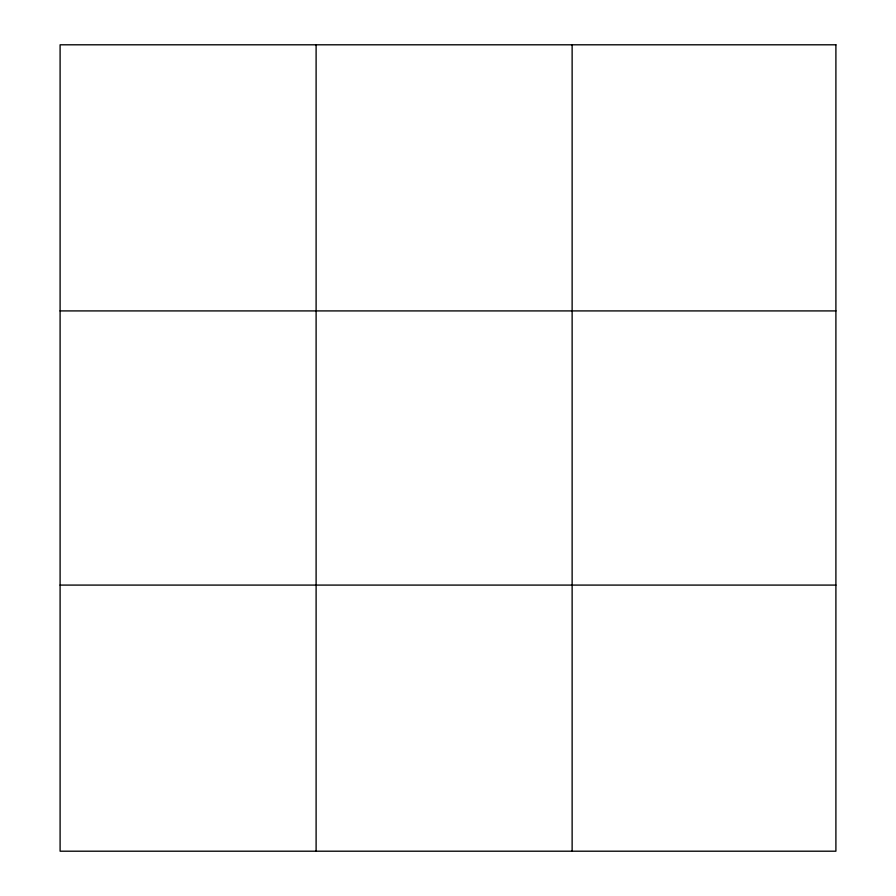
<?xml version="1.0" encoding="UTF-8"?>
<svg xmlns="http://www.w3.org/2000/svg" width="896" height="896" viewBox="0 0 896 896"><rect width="100%" height="100%" fill="white"/><g stroke="black" fill="none" stroke-linecap="round" stroke-linejoin="round"><path stroke-width="1.34" d="M316.109 44.8L316.109 851.2M572.13 44.8L572.13 851.2M60.099 310.912L835.901 310.912M60.099 585.088L835.901 585.088M835.901 44.8L835.901 851.2L60.099 851.2L60.099 44.8L835.901 44.8"/></g></svg>
